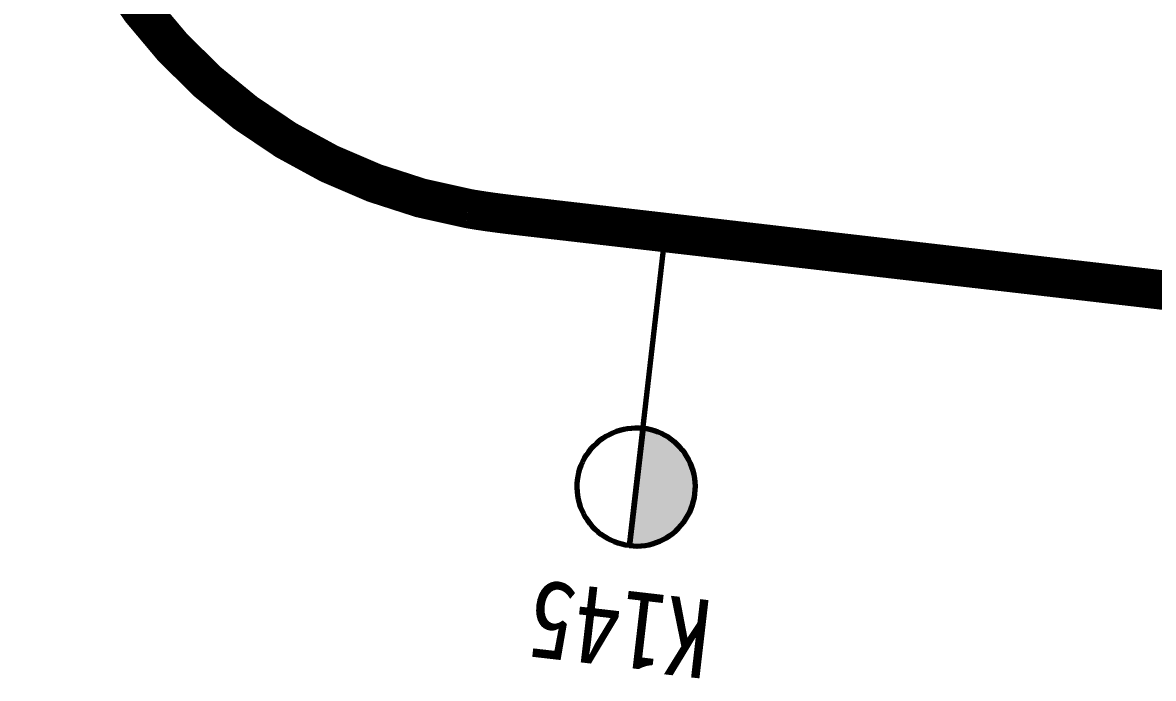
# Model space of a CAD drawing. Header units: millimetres. Extents: x 35362846 to 35427064, y 2977703 to 3025069.
# Drawn here: x 35387012 to 35391318, y 2992557 to 2995053 of the extents above; entities that cross this region are included whole.
import ezdxf
from ezdxf.enums import TextEntityAlignment as Align

# ---------------------------------------------------------------- set-up
doc = ezdxf.new("R2010")
doc.units = ezdxf.units.MM
doc.layers.add('station', color=1, linetype='Continuous', lineweight=70)
doc.layers.add('zhix', color=7, linetype='Continuous', lineweight=100)
doc.styles.add('GTF_XW', font='SIMHEI.TTF', dxfattribs={"width": 0.85})

# ---------------------------------------------------------------- blocks, each defined once
blk = doc.blocks.new('公里标')
at = {"layer": 'station'}
h = blk.add_hatch(color=256, dxfattribs=at)
edge = h.paths.add_edge_path()
edge.add_arc((-5.168849154029917e-16, 13), 3, 89.99999999999999, 270)
edge.add_line((1.148068456708479e-16, 10), (1.836909530733566e-16, 16))
blk.add_line((0, 16), (0, 0), dxfattribs=at)
blk.add_lwpolyline([(1.836909530733566e-16, 16, 1), (1.148068456708479e-16, 10)], format="xyb", close=True, dxfattribs=at)
blk.add_lwpolyline([(1.836909530733566e-16, 16, -1), (1.148068456708479e-16, 10, -15.34090689394177)], format="xyb", dxfattribs=at)

msp = doc.modelspace()

# ---------------------------------------------------------------- linework, layer by layer
at = {"layer": 'zhix', "color": 1, "const_width": 150, "flags": 128}
msp.add_lwpolyline([(35392294.23310877, 2993926.416197445), (35388937.65964377, 2994314.434435081), (35388936.66625921, 2994314.549270212), (35388935.67287489, 2994314.664107502), (35388934.67949107, 2994314.778949111), (35388933.68610801, 2994314.893797199), (35388932.69272594, 2994315.008653925), (35388931.69934513, 2994315.123521448), (35388930.7059658, 2994315.238401929), (35388929.71258823, 2994315.353297526), (35388928.71921266, 2994315.4682104), (35388927.72583932, 2994315.583142709), (35388926.7324685, 2994315.698096612), (35388925.73910043, 2994315.813074271), (35388924.74573534, 2994315.928077844), (35388923.75237352, 2994316.043109489), (35388922.75901519, 2994316.158171367), (35388921.76566062, 2994316.273265638), (35388920.77231005, 2994316.38839446), (35388919.77896373, 2994316.503559993), (35388918.78562193, 2994316.618764395), (35388917.79228488, 2994316.734009827), (35388916.79895285, 2994316.849298447), (35388915.80562607, 2994316.964632415), (35388914.81230482, 2994317.08001389), (35388913.81898934, 2994317.19544503), (35388912.82567988, 2994317.310927996), (35388911.83237669, 2994317.426464946), (35388910.83908004, 2994317.542058039), (35388909.84579017, 2994317.657709433), (35388908.85250735, 2994317.773421288), (35388907.85923182, 2994317.889195764), (35388906.86596385, 2994318.005035018), (35388905.87270369, 2994318.120941209), (35388904.87945159, 2994318.236916497), (35388903.88620781, 2994318.352963039), (35388902.89297262, 2994318.469082994), (35388901.89974625, 2994318.585278522), (35388900.90652899, 2994318.70155178), (35388899.91332109, 2994318.817904926), (35388898.9201228, 2994318.93434012), (35388897.92693438, 2994319.050859519), (35388896.93375611, 2994319.167465283), (35388895.94058821, 2994319.284159568), (35388894.947431, 2994319.400944533), (35388893.95428469, 2994319.517822336), (35388892.96114957, 2994319.634795135), (35388891.96802591, 2994319.751865089), (35388890.97491395, 2994319.869034354), (35388889.98181396, 2994319.986305088), (35388888.98872622, 2994320.10367945), (35388887.99565099, 2994320.221159596), (35388887.00258853, 2994320.338747685), (35388886.00953913, 2994320.456445874), (35388885.01650303, 2994320.574256319), (35388884.0234805, 2994320.692181179), (35388883.03047183, 2994320.81022261), (35388882.03747728, 2994320.928382769), (35388881.04449712, 2994321.046663814), (35388880.05153163, 2994321.165067902), (35388879.05858108, 2994321.283597188), (35388878.06564573, 2994321.40225383), (35388877.07272587, 2994321.521039984), (35388876.07982177, 2994321.639957807), (35388875.08693371, 2994321.759009456), (35388874.09406196, 2994321.878197085), (35388873.10120681, 2994321.997522852), (35388872.10836852, 2994322.116988913), (35388871.11554739, 2994322.236597423), (35388870.12274369, 2994322.356350538), (35388869.1299577, 2994322.476250415), (35388868.13718971, 2994322.596299208), (35388867.14444, 2994322.716499073), (35388866.15170885, 2994322.836852165), (35388865.15899655, 2994322.95736064), (35388864.1663034, 2994323.078026652), (35388863.17362966, 2994323.198852357), (35388862.18097563, 2994323.31983991), (35388861.18834161, 2994323.440991464), (35388860.19572788, 2994323.562309175), (35388859.20313474, 2994323.683795197), (35388858.21056248, 2994323.805451684), (35388857.21801139, 2994323.927280791), (35388856.22548177, 2994324.049284671), (35388855.23297391, 2994324.171465478), (35388854.24048812, 2994324.293825367), (35388853.24802468, 2994324.416366489), (35388852.2555839, 2994324.539091), (35388851.26316609, 2994324.662001051), (35388850.27077155, 2994324.785098798), (35388849.27840056, 2994324.908386391), (35388848.28605346, 2994325.031865984), (35388847.29373052, 2994325.155539729), (35388846.30143207, 2994325.27940978), (35388845.30915842, 2994325.403478288), (35388844.31690987, 2994325.527747404), (35388843.32468674, 2994325.652219282), (35388842.33248933, 2994325.776896074), (35388841.34031796, 2994325.90177993), (35388840.34817296, 2994326.026873001), (35388839.35605461, 2994326.15217744), (35388838.36396327, 2994326.277695397), (35388837.37189923, 2994326.403429023), (35388836.37986283, 2994326.52938047), (35388835.38785437, 2994326.655551886), (35388834.3958742, 2994326.781945422), (35388833.40392262, 2994326.908563229), (35388832.41199998, 2994327.035407457), (35388831.42010658, 2994327.162480255), (35388830.42824278, 2994327.289783772), (35388829.43640889, 2994327.417320158), (35388828.44460525, 2994327.545091562), (35388827.45283219, 2994327.673100132), (35388826.46109005, 2994327.801348018), (35388825.46937916, 2994327.929837368), (35388824.47769987, 2994328.058570331), (35388823.48605251, 2994328.187549053), (35388822.49443743, 2994328.316775682), (35388821.50285497, 2994328.446252367), (35388820.51130547, 2994328.575981256), (35388819.51978927, 2994328.705964493), (35388818.52830674, 2994328.836204228), (35388817.53685823, 2994328.966702605), (35388816.54544407, 2994329.097461772), (35388815.55406462, 2994329.228483874), (35388814.56272025, 2994329.359771058), (35388813.5714113, 2994329.49132547), (35388812.58013814, 2994329.623149253), (35388811.58890112, 2994329.755244555), (35388810.59770061, 2994329.88761352), (35388809.60653698, 2994330.020258291), (35388808.61541057, 2994330.153181013), (35388807.62432178, 2994330.286383832), (35388806.63327095, 2994330.41986889), (35388805.64225847, 2994330.553638331), (35388804.65128472, 2994330.687694298), (35388803.66035005, 2994330.822038934), (35388802.66945485, 2994330.956674383), (35388801.67859951, 2994331.091602786), (35388800.6877844, 2994331.226826285), (35388799.69700988, 2994331.362347023), (35388798.70627638, 2994331.49816714), (35388797.71558425, 2994331.634288779), (35388796.72493389, 2994331.770714081), (35388795.73432569, 2994331.907445185), (35388794.74376005, 2994332.044484233), (35388793.75323736, 2994332.181833364), (35388792.762758, 2994332.319494718), (35388791.77232239, 2994332.457470435), (35388790.78193094, 2994332.595762653), (35388789.79158402, 2994332.734373512), (35388788.80128204, 2994332.87330515), (35388787.81102543, 2994333.012559705), (35388786.82081459, 2994333.152139316), (35388785.83064991, 2994333.292046118), (35388784.84053183, 2994333.43228225), (35388783.85046075, 2994333.572849849), (35388782.8604371, 2994333.71375105), (35388781.87046128, 2994333.854987991), (35388780.88053373, 2994333.996562806), (35388779.89065486, 2994334.138477632), (35388778.90082511, 2994334.280734603), (35388777.91104489, 2994334.423335854), (35388776.92131464, 2994334.566283518), (35388775.93163481, 2994334.709579732), (35388774.9420058, 2994334.853226628), (35388773.95242808, 2994334.997226341), (35388772.96290208, 2994335.141580999), (35388771.97342822, 2994335.286292738), (35388770.98400697, 2994335.43136369), (35388769.99463877, 2994335.576795985), (35388769.00532407, 2994335.722591756), (35388768.01606331, 2994335.868753134), (35388767.02685696, 2994336.015282248), (35388766.03770547, 2994336.162181229), (35388765.04860929, 2994336.309452207), (35388764.05956889, 2994336.45709731), (35388763.07058474, 2994336.605118668), (35388762.08165728, 2994336.75351841), (35388761.09278701, 2994336.902298661), (35388760.10397437, 2994337.051461553), (35388759.11521986, 2994337.201009209), (35388758.12652394, 2994337.350943759), (35388757.1378871, 2994337.501267327), (35388756.14930981, 2994337.651982039), (35388755.16079255, 2994337.803090021), (35388754.17233581, 2994337.954593398), (35388753.18394009, 2994338.106494295), (35388752.19560587, 2994338.258794834), (35388751.20733365, 2994338.411497141), (35388750.21912391, 2994338.564603337), (35388749.23097717, 2994338.718115545), (35388748.24289392, 2994338.872035888), (35388747.25487466, 2994339.026366487), (35388746.26691991, 2994339.181109463), (35388745.27903016, 2994339.336266937), (35388744.29120594, 2994339.491841029), (35388743.30344776, 2994339.647833859), (35388742.31575614, 2994339.804247545), (35388741.32813159, 2994339.961084206), (35388740.34057464, 2994340.118345961), (35388739.35308582, 2994340.276034927), (35388738.36566565, 2994340.434153221), (35388737.37831467, 2994340.592702959), (35388736.3910334, 2994340.751686258), (35388735.4038224, 2994340.911105234), (35388734.41668218, 2994341.070961999), (35388733.42961331, 2994341.23125867), (35388732.44261633, 2994341.391997361), (35388731.45569177, 2994341.553180183), (35388730.46884019, 2994341.714809251), (35388729.48206216, 2994341.876886676), (35388728.49535821, 2994342.039414569), (35388727.50872894, 2994342.202395043), (35388726.52217487, 2994342.365830206), (35388725.53569658, 2994342.529722169), (35388724.54929465, 2994342.694073041), (35388723.56296964, 2994342.858884932), (35388722.57672213, 2994343.024159947), (35388721.5905527, 2994343.189900196), (35388720.60446192, 2994343.356107785), (35388719.61845038, 2994343.522784819), (35388718.63251868, 2994343.689933406), (35388717.64666738, 2994343.857555649), (35388716.66089711, 2994344.025653653), (35388715.67520844, 2994344.194229521), (35388714.68960197, 2994344.363285357), (35388713.70407832, 2994344.532823263), (35388712.71863808, 2994344.70284534), (35388711.73328185, 2994344.87335369), (35388710.74801027, 2994345.044350413), (35388710.25469514, 2994345.130156422, -0.3128121387850706), (35387087.64430717, 2995946.075631416)], format="xyb", dxfattribs=at)

# ---------------------------------------------------------------- block references
at = {"layer": 'station', "color": 1, "xscale": 75.0000000030344, "yscale": 75, "zscale": 75, "rotation": 173.4059050306099}
msp.add_blockref('公里标', (35389460.83274394, 2994253.955882646), dxfattribs=at)

# ---------------------------------------------------------------- texts
at = {"layer": 'station', "color": 1, "style": 'GTF_XW', "width": 0.85}
msp.add_text('K145', height=300, rotation=173.4059050303659, dxfattribs=at).set_placement((35389303.34505844, 2992891.599851556), align=Align.CENTER)

doc.saveas('drawing.dxf')
